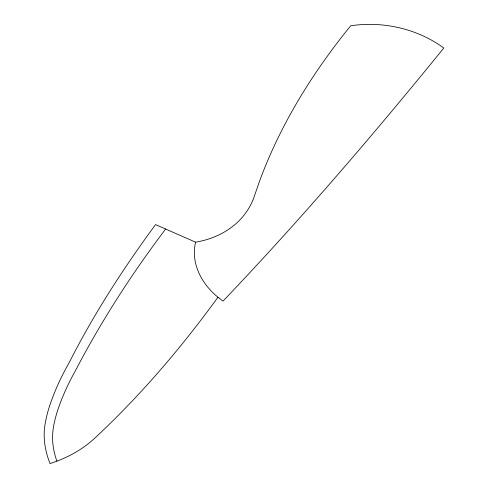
<?xml version="1.0" encoding="UTF-8"?>
<svg xmlns="http://www.w3.org/2000/svg" width="488" height="488" viewBox="0 0 488 488"><rect width="100%" height="100%" fill="white"/><g stroke="black" fill="none" stroke-linecap="round" stroke-linejoin="round"><path stroke-width="0.73" d="M165.554 229L164.828 230.074C131.345 274.488 101.101 321.391 75.408 370.74A608.103 352.708 3.4 0 0 60.164 403.295L58.182 408.743A325.081 202.343 10.5 0 0 53.558 426.524A144.918 91.421 16.9 0 0 56.23 459.238L56.931 461.16M217.947 297.241C181.274 347.767 140.538 395.487 94.849 438.102A223.474 142.655 28.9 0 1 58.572 460.544L50.081 463.6A153.86 97.112 16.9 0 1 45.128 423.901A335.305 208.901 10.5 0 1 49.733 405.522L51.71 399.934A619.797 359.943 3.3 0 1 68.79 363.359C93.464 314.62 123.165 268.553 155.556 224.608L195.59 242.182A73.877 56.523 14.7 0 0 217.947 297.241L222.998 301.096C300.303 220.058 373.228 134.956 443.805 48.031A111.172 94.77 5 0 0 350.713 25.779A896.133 536.208 -12.6 0 0 259.195 182.176L254.541 195.639A97.447 78.092 24.2 0 1 195.59 242.182"/></g></svg>
